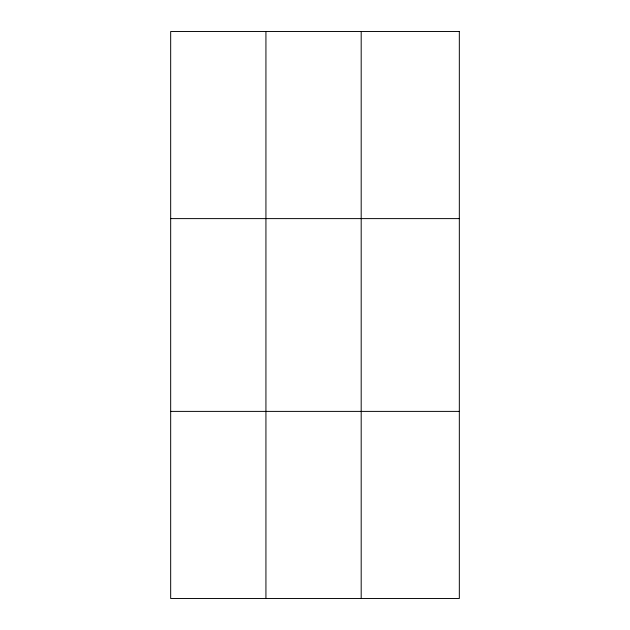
<?xml version="1.0" encoding="UTF-8"?>
<svg xmlns="http://www.w3.org/2000/svg" width="630" height="630" viewBox="0 0 630 630"><rect width="100%" height="100%" fill="white"/><g stroke="black" fill="none" stroke-linecap="round" stroke-linejoin="round"><path stroke-width="0.94" d="M265.931 31.5L265.931 598.5M361.187 31.5L361.187 598.5M170.675 218.61L459.325 218.61M170.675 411.39L459.325 411.39M459.325 31.5L459.325 598.5L170.675 598.5L170.675 31.5L459.325 31.5"/></g></svg>
